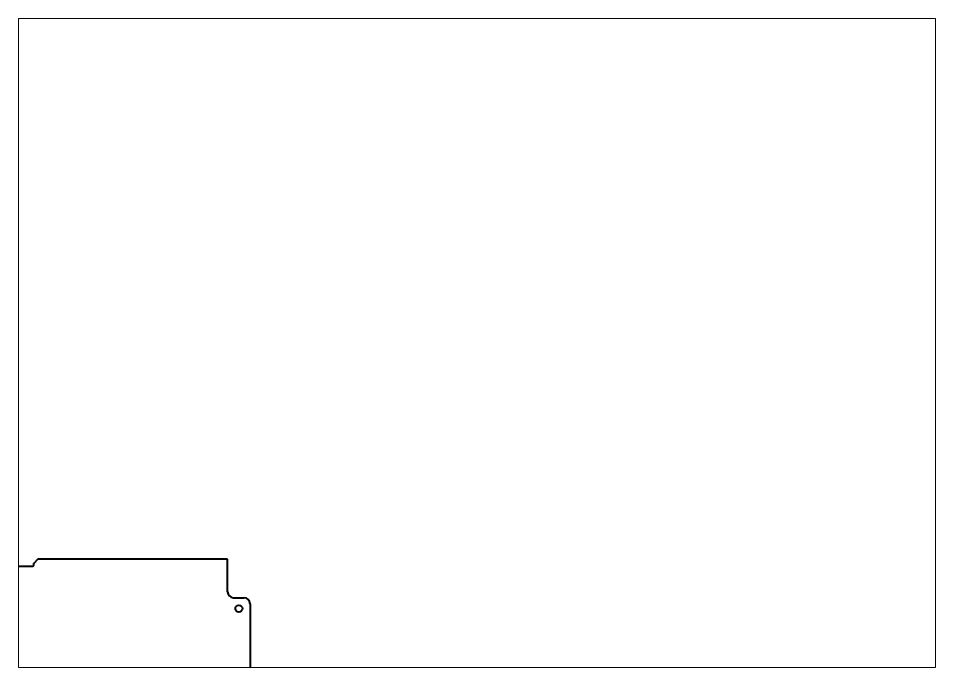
# Paper-space layout 'Sheet' of a CAD drawing. Header units: millimetres. Extents: x 0 to 420, y 0 to 297.
# The model-space entities are those that its viewports show. They can reach past a viewport. Long polylines and large blocks are cut down to what shows.
import ezdxf

# ---------------------------------------------------------------- set-up
doc = ezdxf.new("R2010")
doc.units = ezdxf.units.MM
doc.layers.get('0').update_dxf_attribs({"lineweight": 0})

msp = doc.modelspace()

# ---------------------------------------------------------------- linework, layer by layer
at = {"linetype": 'Continuous', "lineweight": 40}
for p, q in [((-6.72, 46.49), (6.78, 46.49)), ((6.98, 47.57), (6.98, 46.69)), ((8.82, 49.49), (7.03, 47.71)), ((95.8, 49.55), (8.96, 49.55)), ((95.8, 34.75), (95.8, 49.55)), ((98.55, 32), (103.35, 32)), ((106.1, 29.25), (106.1, -29.25))]:
    msp.add_line(p, q, dxfattribs=at)
msp.add_circle((100.96, 27), 1.6, dxfattribs=at)
for centre, radius, start, end in [((6.78, 46.69), 0.2, 270, 0), ((7.18, 47.57), 0.2, 135, 180), ((8.96, 49.35), 0.2, 90, 135), ((98.55, 34.75), 2.75, 180, 270), ((103.35, 29.25), 2.75, 0, 90)]:
    msp.add_arc(centre, radius, start, end, dxfattribs=at)

psp = doc.layouts.new('Sheet')

# ---------------------------------------------------------------- viewports
at = {"layer": '0'}
psp.add_viewport(center=(210, 148.5), size=(420, 297), view_center_point=(210, 148.5), view_height=297, dxfattribs=at)

doc.saveas('drawing.dxf')
